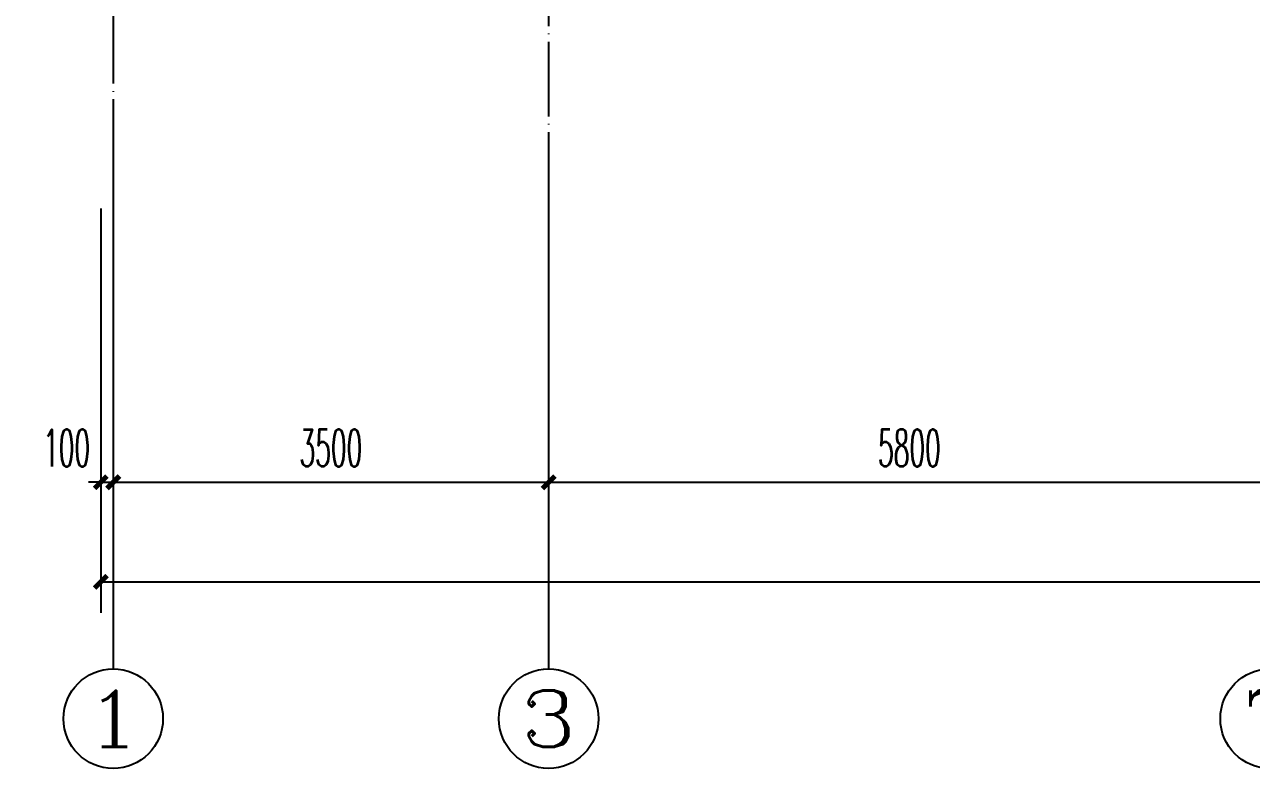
# Model space of a CAD drawing. Extents: x 27938 to 1507990, y 110129 to 923079.
# Drawn here: x 827204 to 837067, y 511440 to 517419 of the extents above; entities that cross this region are included whole.
import ezdxf
from ezdxf.enums import TextEntityAlignment as Align

# ---------------------------------------------------------------- set-up
doc = ezdxf.new("R2010")
doc.units = 0
doc.header["$LTSCALE"] = 1000
doc.header["$MEASUREMENT"] = 0
doc.linetypes.add('DOTE', pattern=[2.42, 2, -0.2, 0.02, -0.2])
for name, color, linetype in [('AXIS', 3, 'Continuous'), ('AXIS_TEXT', 7, 'Continuous'), ('DOTE', 1, 'Continuous')]:
    doc.layers.add(name, color=color, linetype=linetype)
doc.styles.add('_TCH_AXIS', font='COMPLEX', dxfattribs={"bigfont": 'GBCBIG'})
doc.styles.add('_TCH_DIM_T3', font='SIMPLEX.shx', dxfattribs={"width": 0.494118, "bigfont": 'GBCBIG.shx'})
doc.styles.add('COMPLEX', font='COMPLEX')
doc.dimstyles.new('_TCH_ARCH&&100', dxfattribs={"dimtxt": 297.5, "dimasz": 100, "dimexe": 250, "dimexo": 300, "dimgap": 126.25, "dimtad": 1, "dimdec": 0, "dimzin": 0, "dimdsep": 46, "dimtxsty": '_TCH_DIM_T3', "dimblk": 'ARCHTICK', "dimcen": 0.09, "dimclrt": 4, "dimazin": 2, "dimtfac": 1, "dimtdec": 0, "dimtix": 1, "dimtmove": 2, "dimatfit": 3, "dimfxl": 100, "dimtolj": 1, "dimtzin": 0, "dimarcsym": 0})

# ---------------------------------------------------------------- blocks, each defined once
blk = doc.blocks.new('GDGDGDSDA')
at = {"layer": 'DOTE', "color": 0, "linetype": 'DOTE', "ltscale": 0.3}
for p, q in [((419334.8, 376108.3), (419334.8, 359558.3)), ((422834.8, 367858.3), (422834.8, 359558.3))]:
    blk.add_line(p, q, dxfattribs=at)
blk = doc.blocks.new('_ArchTick')
at = {"color": 0, "linetype": 'ByBlock', "const_width": 0.4}
blk.add_lwpolyline([(-0.5, -0.5), (0.5, 0.5)], dxfattribs=at)
blk = doc.blocks.new('*D542')
at = {"layer": 'AXIS', "color": 0, "lineweight": -2}
for p, q in [((827816.6, 515940.4), (827816.6, 513490.4)), ((827916.6, 515940.4), (827916.6, 513490.4)), ((827816.6, 513740.4), (827716.6, 513740.4)), ((827816.6, 513740.4), (827916.6, 513740.4)), ((827916.6, 513740.4), (828016.6, 513740.4))]:
    blk.add_line(p, q, dxfattribs=at)
at = {"layer": 'Defpoints', "color": 0}
for p in [(827816.6, 516240.4), (827916.6, 516240.4), (827916.6, 513740.4)]:
    blk.add_point(p, dxfattribs=at)
at = {"layer": 'AXIS', "color": 0, "lineweight": -2, "xscale": 100, "yscale": 100, "zscale": 100}
blk.add_blockref('_ArchTick', (827816.6, 513740.4), dxfattribs=at)
at = {"layer": 'AXIS', "color": 0, "lineweight": -2, "xscale": 100, "yscale": 100, "zscale": 100, "rotation": 180}
blk.add_blockref('_ArchTick', (827916.6, 513740.4), dxfattribs=at)
at = {"layer": 'AXIS', "color": 4, "insert": (827541.6, 514015.4), "char_height": 297.5, "attachment_point": 5, "style": '_TCH_DIM_T3'}
blk.add_mtext('\\A1;100', dxfattribs=at)
blk = doc.blocks.new('*D543')
at = {"layer": 'AXIS', "color": 0, "lineweight": -2}
for p, q in [((827916.6, 515940.4), (827916.6, 513490.4)), ((831416.6, 515940.4), (831416.6, 513490.4)), ((827916.6, 513740.4), (831416.6, 513740.4))]:
    blk.add_line(p, q, dxfattribs=at)
at = {"layer": 'Defpoints', "color": 0}
for p in [(827916.6, 516240.4), (831416.6, 516240.4), (831416.6, 513740.4)]:
    blk.add_point(p, dxfattribs=at)
at = {"layer": 'AXIS', "color": 0, "lineweight": -2, "xscale": 100, "yscale": 100, "zscale": 100, "rotation": 180}
blk.add_blockref('_ArchTick', (827916.6, 513740.4), dxfattribs=at)
at = {"layer": 'AXIS', "color": 0, "lineweight": -2, "xscale": 100, "yscale": 100, "zscale": 100}
blk.add_blockref('_ArchTick', (831416.6, 513740.4), dxfattribs=at)
at = {"layer": 'AXIS', "color": 4, "insert": (829666.6, 514015.4), "char_height": 297.5, "attachment_point": 5, "style": '_TCH_DIM_T3'}
blk.add_mtext('\\A1;3500', dxfattribs=at)
blk = doc.blocks.new('*D544')
at = {"layer": 'AXIS', "color": 0, "lineweight": -2}
for p, q in [((831416.6, 515940.4), (831416.6, 513490.4)), ((837216.6, 515940.4), (837216.6, 513490.4)), ((831416.6, 513740.4), (837216.6, 513740.4))]:
    blk.add_line(p, q, dxfattribs=at)
at = {"layer": 'Defpoints', "color": 0}
for p in [(831416.6, 516240.4), (837216.6, 516240.4), (837216.6, 513740.4)]:
    blk.add_point(p, dxfattribs=at)
at = {"layer": 'AXIS', "color": 0, "lineweight": -2, "xscale": 100, "yscale": 100, "zscale": 100, "rotation": 180}
blk.add_blockref('_ArchTick', (831416.6, 513740.4), dxfattribs=at)
at = {"layer": 'AXIS', "color": 0, "lineweight": -2, "xscale": 100, "yscale": 100, "zscale": 100}
blk.add_blockref('_ArchTick', (837216.6, 513740.4), dxfattribs=at)
at = {"layer": 'AXIS', "color": 4, "insert": (834316.6, 514015.4), "char_height": 297.5, "attachment_point": 5, "style": '_TCH_DIM_T3'}
blk.add_mtext('\\A1;5800', dxfattribs=at)
blk = doc.blocks.new('*D549')
at = {"layer": 'AXIS', "color": 0, "lineweight": -2}
for p, q in [((827816.6, 515940.4), (827816.6, 512690.4)), ((878016.6, 515940.4), (878016.6, 512690.4)), ((827816.6, 512940.4), (878016.6, 512940.4))]:
    blk.add_line(p, q, dxfattribs=at)
at = {"layer": 'Defpoints', "color": 0}
for p in [(827816.6, 516240.4), (878016.6, 516240.4), (878016.6, 512940.4)]:
    blk.add_point(p, dxfattribs=at)
at = {"layer": 'AXIS', "color": 0, "lineweight": -2, "xscale": 100, "yscale": 100, "zscale": 100, "rotation": 180}
blk.add_blockref('_ArchTick', (827816.6, 512940.4), dxfattribs=at)
at = {"layer": 'AXIS', "color": 0, "lineweight": -2, "xscale": 100, "yscale": 100, "zscale": 100}
blk.add_blockref('_ArchTick', (878016.6, 512940.4), dxfattribs=at)
at = {"layer": 'AXIS', "color": 4, "insert": (852916.6, 513215.4), "char_height": 297.5, "attachment_point": 5, "style": '_TCH_DIM_T3'}
blk.add_mtext('\\A1;50200', dxfattribs=at)
blk = doc.blocks.new('_AXISO')
blk.add_circle((0, 0), 0.5)
at = {"layer": 'AXIS_TEXT', "style": 'COMPLEX', "width": 1.041667}
blk.add_attdef('A', text='', height=0.56, dxfattribs=at).set_placement((-0.25, -0.28), (0.25, -0.28), align=Align.FIT)

msp = doc.modelspace()

# ---------------------------------------------------------------- linework, layer by layer
at = {"layer": 'AXIS', "color": 8}
for p, q in [((827916.6, 516240.4), (827916.6, 512240.4)), ((831416.6, 516240.4), (831416.6, 512240.4))]:
    msp.add_line(p, q, dxfattribs=at)

# ---------------------------------------------------------------- block references
ref = msp.add_blockref('_AXISO', (827916.6, 511840.4), dxfattribs=dict(at, xscale=800, yscale=800, zscale=800))
ref.add_attrib('A', '1', dxfattribs={"layer": 'AXIS_TEXT', "color": 8, "ltscale": 0.5, "height": 452.5, "style": '_TCH_AXIS', "width": 2.333333}).set_placement((827690.3, 511614.2), (828142.9, 511614.2), align=Align.FIT)
ref = msp.add_blockref('_AXISO', (831416.6, 511840.4), dxfattribs=dict(at, xscale=800, yscale=800, zscale=800))
ref.add_attrib('A', '3', dxfattribs={"layer": 'AXIS_TEXT', "color": 8, "ltscale": 0.5, "height": 452.5, "style": '_TCH_AXIS', "width": 1.5}).set_placement((831190.3, 511614.2), (831642.9, 511614.2), align=Align.FIT)
ref = msp.add_blockref('_AXISO', (837216.6, 511840.4), dxfattribs=dict(at, xscale=800, yscale=800, zscale=800))
ref.add_attrib('A', '7', dxfattribs={"layer": 'AXIS_TEXT', "color": 8, "ltscale": 0.5, "height": 452.5, "style": '_TCH_AXIS', "width": 1.5}).set_placement((836990.3, 511614.1), (837442.8, 511614.1), align=Align.FIT)
at = {"layer": 'DOTE', "color": 169}
msp.add_blockref('GDGDGDSDA', (408581.8, 156682.1), dxfattribs=at)

# ---------------------------------------------------------------- dimensions: what is measured, and where the dimension line sits
at = {"layer": 'AXIS', "color": 8}
dim = msp.add_linear_dim(base=(827916.6, 513740.4), p1=(827816.6, 516240.4), p2=(827916.6, 516240.4), angle=0, dimstyle='_TCH_ARCH&&100', dxfattribs=at)
dim.commit()
dim.dimension.update_dxf_attribs({"geometry": '*D542', "text_midpoint": (827541.6, 514015.4), "dimtype": 129})
for p1, p2, distance, picture, middle in [((827816.6, 516240.4), (878016.6, 516240.4), -3300, '*D549', (852916.6, 513215.4)), ((827916.6, 516240.4), (831416.6, 516240.4), -2500, '*D543', (829666.6, 514015.4)), ((831416.6, 516240.4), (837216.6, 516240.4), -2500, '*D544', (834316.6, 514015.4))]:
    dim = msp.add_aligned_dim(p1=p1, p2=p2, distance=distance, dimstyle='_TCH_ARCH&&100', dxfattribs=at)
    dim.commit()
    dim.dimension.update_dxf_attribs({"geometry": picture, "text_midpoint": middle})

doc.saveas('drawing.dxf')
